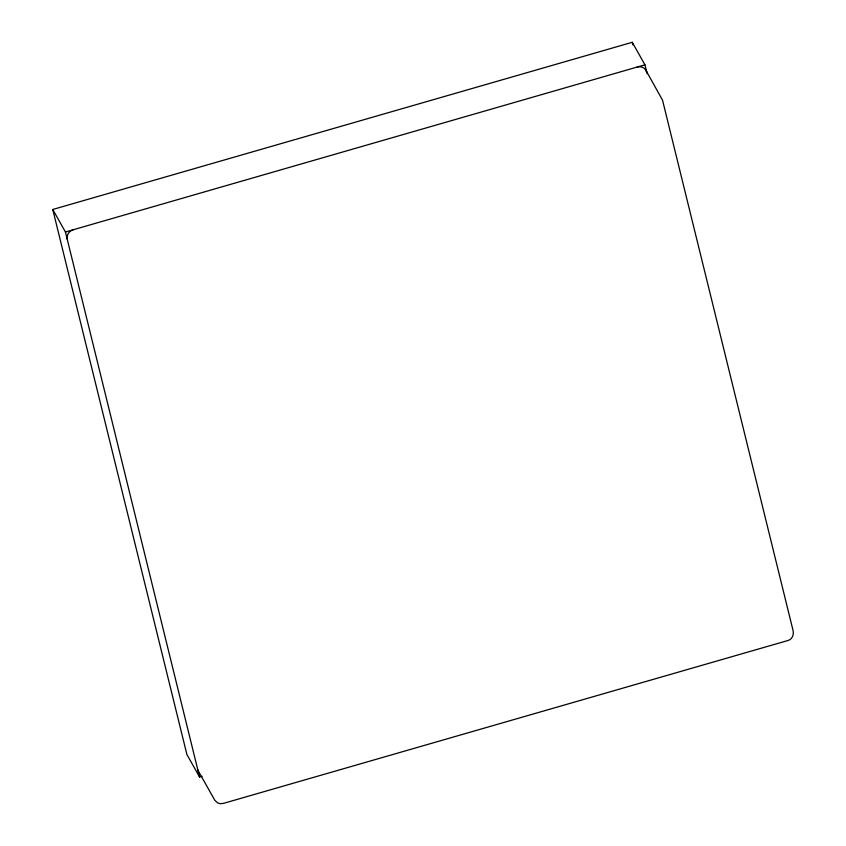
<?xml version="1.0" encoding="UTF-8"?>
<svg xmlns="http://www.w3.org/2000/svg" width="846" height="846" viewBox="0 0 846 846"><rect width="100%" height="100%" fill="white"/><g stroke="black" fill="none" stroke-linecap="round" stroke-linejoin="round"><path stroke-width="1.27" d="M202.109 776.29L199.582 777.019L186.892 754.495L52.759 209.48L632.248 42.3L644.938 64.814L647.137 73.771M52.759 209.48L65.449 232.005L644.938 64.814M645.456 69.52L662.545 100.209L793.062 630.545C794.056 634.838 792.184 639.608 787.531 640.634L223.64 803.319L220.489 803.7L217.845 803.013L214.863 800.369L199.053 772.313A8.153 7.519 -29.4 0 1 197.774 769.68M632.248 42.3L632.882 44.859M65.449 232.005L199.582 777.019M637.133 67.067A8.153 7.519 -29.4 0 1 646.746 72.153M67.257 239.333A8.153 7.519 -29.4 0 1 73.253 229.752"/></g></svg>
